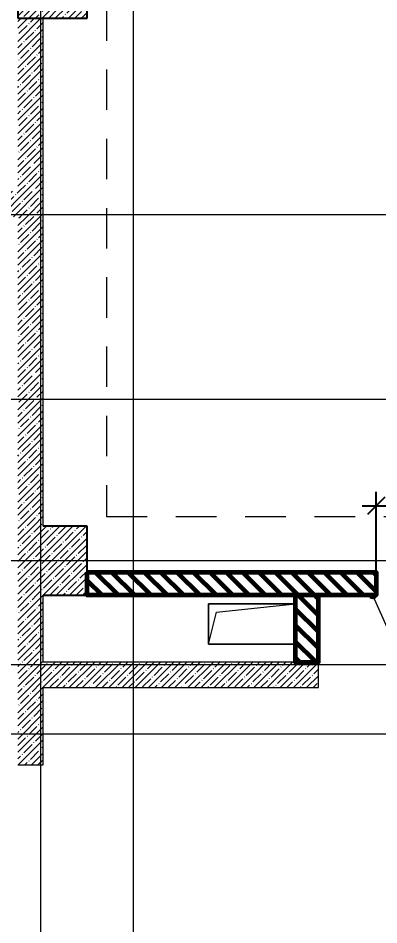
# Model space of a CAD drawing. Header units: millimetres. Extents: x 12986 to 523328, y -9759 to 30092.
# Drawn here: x 281260 to 284380, y 6079 to 13934 of the extents above; entities that cross this region are included whole.
import ezdxf

# ---------------------------------------------------------------- set-up
doc = ezdxf.new("R2010")
doc.units = ezdxf.units.MM
doc.linetypes.add('01 Штриховая _4 мм_', pattern=[600, 350, -250])
for name, color, linetype, lineweight in [('5) Блок ячеистый', 160, 'Continuous', 60), ('A-ANNO-DIMS', 7, 'Continuous', 9), ('A-FLOR', 7, 'Continuous', 9), ('A-GENM', 7, 'Continuous', 9), ('A-GENM-1', 7, 'Continuous', 25), ('A-GENM-IDEN', 7, 'Continuous', 9), ('A-WALL-1', 7, 'Continuous', 25), ('A-WALL-FNSH-2', 7, 'Continuous', 5), ('A-WALL-PATT-1', 7, 'Continuous', 5), ('G-ANNO-SYMB-1', 7, '01 Штриховая _4 мм_', 9), ('S-COLS', 7, 'Continuous', 9), ('S-COLS-1', 7, 'Continuous', 5), ('S-COLS-2', 7, 'Continuous', 25), ('Оси-1', 7, 'Continuous', 20)]:
    doc.layers.add(name, color=color, linetype=linetype, lineweight=lineweight)
doc.layers.add('A-WALL-3', color=7, linetype='Continuous', lineweight=5, true_color=0x000000)
doc.styles.add('ISOCPEUR_I_2', font='isocpeui.ttf', dxfattribs={"height": 300})
doc.dimstyles.new('ISO-2_0_0_9К_СРЕДНИЙ_2', dxfattribs={"dimscale": 304.8, "dimtxt": 199.196235, "dimasz": 0.492126, "dimexe": 0.393701, "dimexo": 0, "dimgap": 0, "dimtad": 1, "dimdec": 0, "dimzin": 0, "dimdsep": 46, "dimtxsty": 'ISOCPEUR_I_2', "dimblk1": 'OBLIQUE', "dimblk2": 'OBLIQUE', "dimsah": 1, "dimcen": 0.09, "dimdle": 0.393701, "dimazin": 0, "dimtfac": 1, "dimtdec": 4, "dimtix": 1, "dimtmove": 0, "dimatfit": 3, "dimfxl": 1, "dimtvp": 1, "dimtolj": 1, "dimtzin": 0, "dimarcsym": 2})
pattern_1 = [(135, (239096.85, -2765.93), (-70.71068, -70.71068), [])]
pattern_2 = [(45, (239096.85, -2765.93), (-57.02463, 57.02463), []), (45, (239153.876, -2765.93), (-57.02463, 57.02463), [100.806, -20.161, 3.353, -16.808])]

# ---------------------------------------------------------------- blocks, each defined once
blk = doc.blocks.new('Колонна_Несущая_Прямоугольное сечение - 600х600-V19-АР1_1_Кладочный план 2 этажа')
at = {"layer": 'S-COLS-1'}
h = blk.add_hatch(dxfattribs=at)
h.set_pattern_fill('FP_29', color=256, style=0, pattern_type=2)
h.set_pattern_definition([(45, (-42460, -17000), (-57.02463, 57.02463), []), (45, (-42402.975, -17000), (-57.02463, 57.02463), [100.806, -20.161, 3.353, -16.808])])
h.paths.add_polyline_path([(-300, -300), (300, -300), (300, 300), (-300, 300), (-300, 238.8)], flags=0)
at = {"layer": 'S-COLS-2'}
for p, q in [((300, 300), (-300, 300)), ((-300, 300), (-300, -300)), ((300, -300), (300, 300)), ((-300, -300), (300, -300))]:
    blk.add_line(p, q, dxfattribs=at)
blk = doc.blocks.new('AR_Отверстие прямоугольное _в плите_ - AR_Отверстие прямоугольное _в плите_-24509418-АР1_1_Кладочный план 2 этажа')
at = {"layer": 'A-GENM'}
for p, q in [((375, 175), (-375, 175)), ((-375, 175), (-375, -175)), ((-305, 105), (375, 175)), ((375, -175), (375, 175)), ((-375, -175), (-305, 105)), ((-375, -175), (375, -175))]:
    blk.add_line(p, q, dxfattribs=at)
blk = doc.blocks.new('Фахверк_СКБ_Уголок_Тип 2 - СМ-5_200х2480h-30007438-АР1_1_Кладочный план 2 этажа')
at = {"layer": 'A-GENM-1'}
for p, q in [((125, 156), (125, 81)), ((200, 156), (125, 156)), ((125, 81), (131, 81)), ((131, 81), (131, 150)), ((131, 150), (200, 150)), ((200, 150), (200, 156)), ((131, 19), (125, 19)), ((125, 19), (125, -56)), ((131, -50), (131, 19)), ((125, -56), (200, -56)), ((200, -50), (131, -50)), ((200, -56), (200, -50))]:
    blk.add_line(p, q, dxfattribs=at)
blk = doc.blocks.new('Стойка_Влож_Полоса боковая - Полоса-27101091-АР1_1_Кладочный план 2 этажа')
at = {"layer": 'A-GENM'}
for p, q in [((-5, 85), (0, 85)), ((-5, -85), (-5, 85)), ((0, 31), (0, -31)), ((0, -85), (-5, -85))]:
    blk.add_line(p, q, dxfattribs=at)
blk = doc.blocks.new('_Oblique')
at = {"color": 0, "linetype": 'ByBlock', "lineweight": -2}
blk.add_line((-0.5, -0.5), (0.5, 0.5), dxfattribs=at)
blk = doc.blocks.new('*D2263')
at = {"layer": 'A-ANNO-DIMS', "color": 0, "lineweight": -2, "transparency": 16777216}
for p, q in [((284356.9, 9142.1), (284356.9, 9829.7)), ((285756.9, 9142.1), (285756.9, 9829.7)), ((284236.9, 9709.7), (285876.9, 9709.7))]:
    blk.add_line(p, q, dxfattribs=at)
at = {"layer": 'Defpoints', "color": 0, "transparency": 16777216}
for p in [(285756.9, 9709.7), (284356.9, 9142.1), (285756.9, 9142.1)]:
    blk.add_point(p, dxfattribs=at)
at = {"layer": 'A-ANNO-DIMS', "color": 0, "lineweight": -2, "transparency": 16777216, "xscale": 150, "yscale": 150, "zscale": 150, "rotation": 180}
blk.add_blockref('_Oblique', (284356.9, 9709.7), dxfattribs=at)
at = {"layer": 'A-ANNO-DIMS', "color": 0, "lineweight": -2, "transparency": 16777216, "xscale": 150, "yscale": 150, "zscale": 150}
blk.add_blockref('_Oblique', (285756.9, 9709.7), dxfattribs=at)
at = {"layer": 'A-ANNO-DIMS', "color": 0, "transparency": 16777216, "insert": (285056.9, 9859.7), "char_height": 300, "width": 579.201, "attachment_point": 5, "style": 'ISOCPEUR_I_2'}
blk.add_mtext('\\A1;1400', dxfattribs=at)

msp = doc.modelspace()

# ---------------------------------------------------------------- hatches: boundary and pattern name
at = {"layer": '5) Блок ячеистый'}
h = msp.add_hatch(dxfattribs=at)
h.set_pattern_fill('FP_22', color=256, style=0, pattern_type=2)
h.set_pattern_definition(pattern_1)
h.paths.add_polyline_path([(286556.85067, 8934.06713), (287256.85079, 8934.06713), (287256.85079, 9134.06713), (285756.85079, 9134.06713), (285756.85079, 8934.06713), (286497.47581, 8934.06713)], flags=0)
h.paths.add_polyline_path([(290806.85067, 8934.06713), (290806.85067, 9134.06713), (287856.85079, 9134.06713), (287856.85079, 8934.06713), (289562.00706, 8934.06713)], flags=0)
h.paths.add_polyline_path([(283657.56387, 8934.06713), (284356.85079, 8934.06713), (284356.85079, 9134.06713), (281856.85079, 9134.06713), (281856.85079, 8934.06713), (283432.94456, 8934.06713)], flags=0)
h = msp.add_hatch(dxfattribs=at)
h.set_pattern_fill('FP_22', color=256, style=0, pattern_type=2)
h.set_pattern_definition(pattern_1)
h.paths.add_polyline_path([(283657.56387, 8354.06731), (283857.56387, 8354.06731), (283857.56387, 8934.06713), (283657.56387, 8934.06713)], flags=0)
at = {"layer": 'A-GENM-IDEN'}
h = msp.add_hatch(color=256, dxfattribs=at)
edge = h.paths.add_edge_path(flags=0)
edge.add_arc((284327.85079, 8928.06713), 25, 0, 360)
at = {"layer": 'A-WALL-PATT-1'}
h = msp.add_hatch(dxfattribs=at)
h.set_pattern_fill('FP_7', color=256, style=0, pattern_type=2)
h.set_pattern_definition(pattern_2)
h.paths.add_polyline_path([(281476.85079, 12434.0673), (281476.85079, 13934.06713), (281256.85079, 13934.06713), (281256.85079, 12434.0673)], flags=0)
h = msp.add_hatch(dxfattribs=at)
h.set_pattern_fill('FP_7', color=256, style=0, pattern_type=2)
h.set_pattern_definition(pattern_2)
h.paths.add_polyline_path([(281476.85079, 12214.0673), (281476.85079, 12434.0673), (277856.85079, 12434.0673), (277856.85079, 12214.0673), (281256.85079, 12214.0673)], flags=0)
h = msp.add_hatch(dxfattribs=at)
h.set_pattern_fill('FP_7', color=256, style=0, pattern_type=2)
h.set_pattern_definition(pattern_2)
h.paths.add_polyline_path([(281256.85079, 7464.06731), (281476.85079, 7464.06731), (281476.85079, 8934.06717), (281256.85079, 8934.06717), (281256.85079, 7664.06731)], flags=0)
h.paths.add_polyline_path([(281476.85079, 9534.06717), (281476.85079, 12214.0673), (281256.85079, 12214.0673), (281256.85079, 9534.06717)], flags=0)
h = msp.add_hatch(dxfattribs=at)
h.set_pattern_fill('FP_7', color=256, style=0, pattern_type=2)
h.set_pattern_definition(pattern_2)
h.paths.add_polyline_path([(283857.56387, 8134.06731), (283857.56387, 8354.06731), (281476.85079, 8354.06731), (281476.85079, 8134.06731), (283432.94456, 8134.06731)], flags=0)
at = {"layer": 'S-COLS-1'}
h = msp.add_hatch(dxfattribs=at)
h.set_pattern_fill('FP_7', color=256, style=0, pattern_type=2)
h.set_pattern_definition(pattern_2)
h.paths.add_polyline_path([(281256.85079, 8934.06717), (281856.85079, 8934.06717), (281856.85079, 9534.06717), (281256.85079, 9534.06717)], flags=0)

# ---------------------------------------------------------------- linework, layer by layer
at = {"layer": '5) Блок ячеистый'}
for points in [[(281856.85079, 9134.06713), (284356.85079, 9134.06713), (284356.85079, 8934.06713), (281856.85079, 8934.06713)], [(283857.56387, 8934.06713), (283657.56387, 8934.06713), (283657.56387, 8354.06731), (283857.56387, 8354.06731)]]:
    msp.add_lwpolyline(points, close=True, dxfattribs=at)
at = {"layer": 'A-FLOR'}
for p, q in [((282906.85079, 8859.0673), (283656.85079, 8859.0673)), ((282906.85079, 8509.0673), (282906.85079, 8859.0673)), ((283656.85079, 8859.0673), (283656.85079, 8509.0673)), ((283656.85079, 8509.0673), (282906.85079, 8509.0673))]:
    msp.add_line(p, q, dxfattribs=at)
at = {"layer": 'A-GENM-IDEN'}
msp.add_line((284327.85079, 8928.06713), (284707.16063, 8078.70714), dxfattribs=at)
msp.add_circle((284327.85079, 8928.06713), 25, dxfattribs=at)
at = {"layer": 'A-WALL-1'}
msp.add_line((283657.56387, 8354.06731), (283857.56387, 8354.06731), dxfattribs=at)
at = {"layer": 'A-WALL-3'}
for p, q in [((281476.85079, 9534.06717), (281476.85079, 13934.06713)), ((281476.85079, 8354.06731), (281476.85079, 8934.06717)), ((283657.56387, 8354.06731), (281476.85079, 8354.06731)), ((283857.56387, 8134.06731), (283857.56387, 8354.06731)), ((281476.85079, 8134.06731), (283857.56387, 8134.06731)), ((281476.85079, 7464.06731), (281476.85079, 8134.06731)), ((281256.85079, 7464.06731), (281476.85079, 7464.06731))]:
    msp.add_line(p, q, dxfattribs=at)
at = {"layer": 'A-WALL-FNSH-2'}
for p, q in [((284287.85079, 9134.06713), (281856.85079, 9134.06713)), ((281856.85079, 9134.06713), (281856.85079, 8934.06713)), ((284356.85079, 9003.06713), (284356.85079, 9065.06713)), ((281856.85079, 8934.06713), (283657.56387, 8934.06713)), ((283657.56387, 8934.06713), (283657.56387, 8354.06731)), ((283857.56387, 8934.06713), (284287.85079, 8934.06713)), ((283857.56387, 8354.06731), (283857.56387, 8934.06713))]:
    msp.add_line(p, q, dxfattribs=at)
at = {"layer": 'G-ANNO-SYMB-1'}
for p, q in [((282025.05495, 16488.79124), (282025.05495, 9617.34578)), ((282025.05495, 9617.34578), (365873.70751, 9617.34578))]:
    msp.add_line(p, q, dxfattribs=at)
at = {"layer": 'S-COLS-2'}
for p, q in [((281856.85079, 9534.06717), (281476.85079, 9534.06717)), ((281856.85079, 8934.06717), (281856.85079, 9534.06717)), ((281476.85079, 8934.06717), (281856.85079, 8934.06717))]:
    msp.add_line(p, q, dxfattribs=at)
at = {"layer": 'Оси-1'}
for p, q in [((281456.85078, -6915.9327), (281456.85078, 25871.01046)), ((282256.85078, -6915.9327), (282256.85078, 25871.01046)), ((234936.85079, 12234.0673), (365048.47884, 12234.0673)), ((234936.85079, 10634.0673), (365048.47884, 10634.0673)), ((234936.85079, 9234.0673), (365048.47884, 9234.0673)), ((234936.85079, 8334.0673), (365048.47884, 8334.0673)), ((234936.85079, 7734.0673), (365048.47884, 7734.0673))]:
    msp.add_line(p, q, dxfattribs=at)

# ---------------------------------------------------------------- block references
at = {"layer": 'A-GENM', "rotation": 180}
msp.add_blockref('Стойка_Влож_Полоса боковая - Полоса-27101091-АР1_1_Кладочный план 2 этажа', (284362.85079, 9034.06713), dxfattribs=at)
at = {"layer": 'A-GENM'}
msp.add_blockref('AR_Отверстие прямоугольное _в плите_ - AR_Отверстие прямоугольное _в плите_-24509418-АР1_1_Кладочный план 2 этажа', (283281.85079, 8684.0673), dxfattribs=at)
at = {"layer": 'A-GENM-1', "rotation": 180}
msp.add_blockref('Фахверк_СКБ_Уголок_Тип 2 - СМ-5_200х2480h-30007438-АР1_1_Кладочный план 2 этажа', (284487.85079, 9084.06713), dxfattribs=at)
at = {"layer": 'S-COLS'}
msp.add_blockref('Колонна_Несущая_Прямоугольное сечение - 600х600-V19-АР1_1_Кладочный план 2 этажа', (281556.85078, 14234.06713), dxfattribs=at)

# ---------------------------------------------------------------- dimensions: what is measured, and where the dimension line sits
at = {"layer": 'A-ANNO-DIMS'}
dim = msp.add_linear_dim(base=(285756.85079, 9709.74578), p1=(284356.85079, 9142.06713), p2=(285756.85079, 9142.06713), dimstyle='ISO-2_0_0_9К_СРЕДНИЙ_2', override={"dimpost": '<>', "dimfxl": 1400}, dxfattribs=at)
dim.commit()
dim.dimension.update_dxf_attribs({"geometry": '*D2263', "text_midpoint": (285056.85079, 9859.74578)})

doc.saveas('drawing.dxf')
